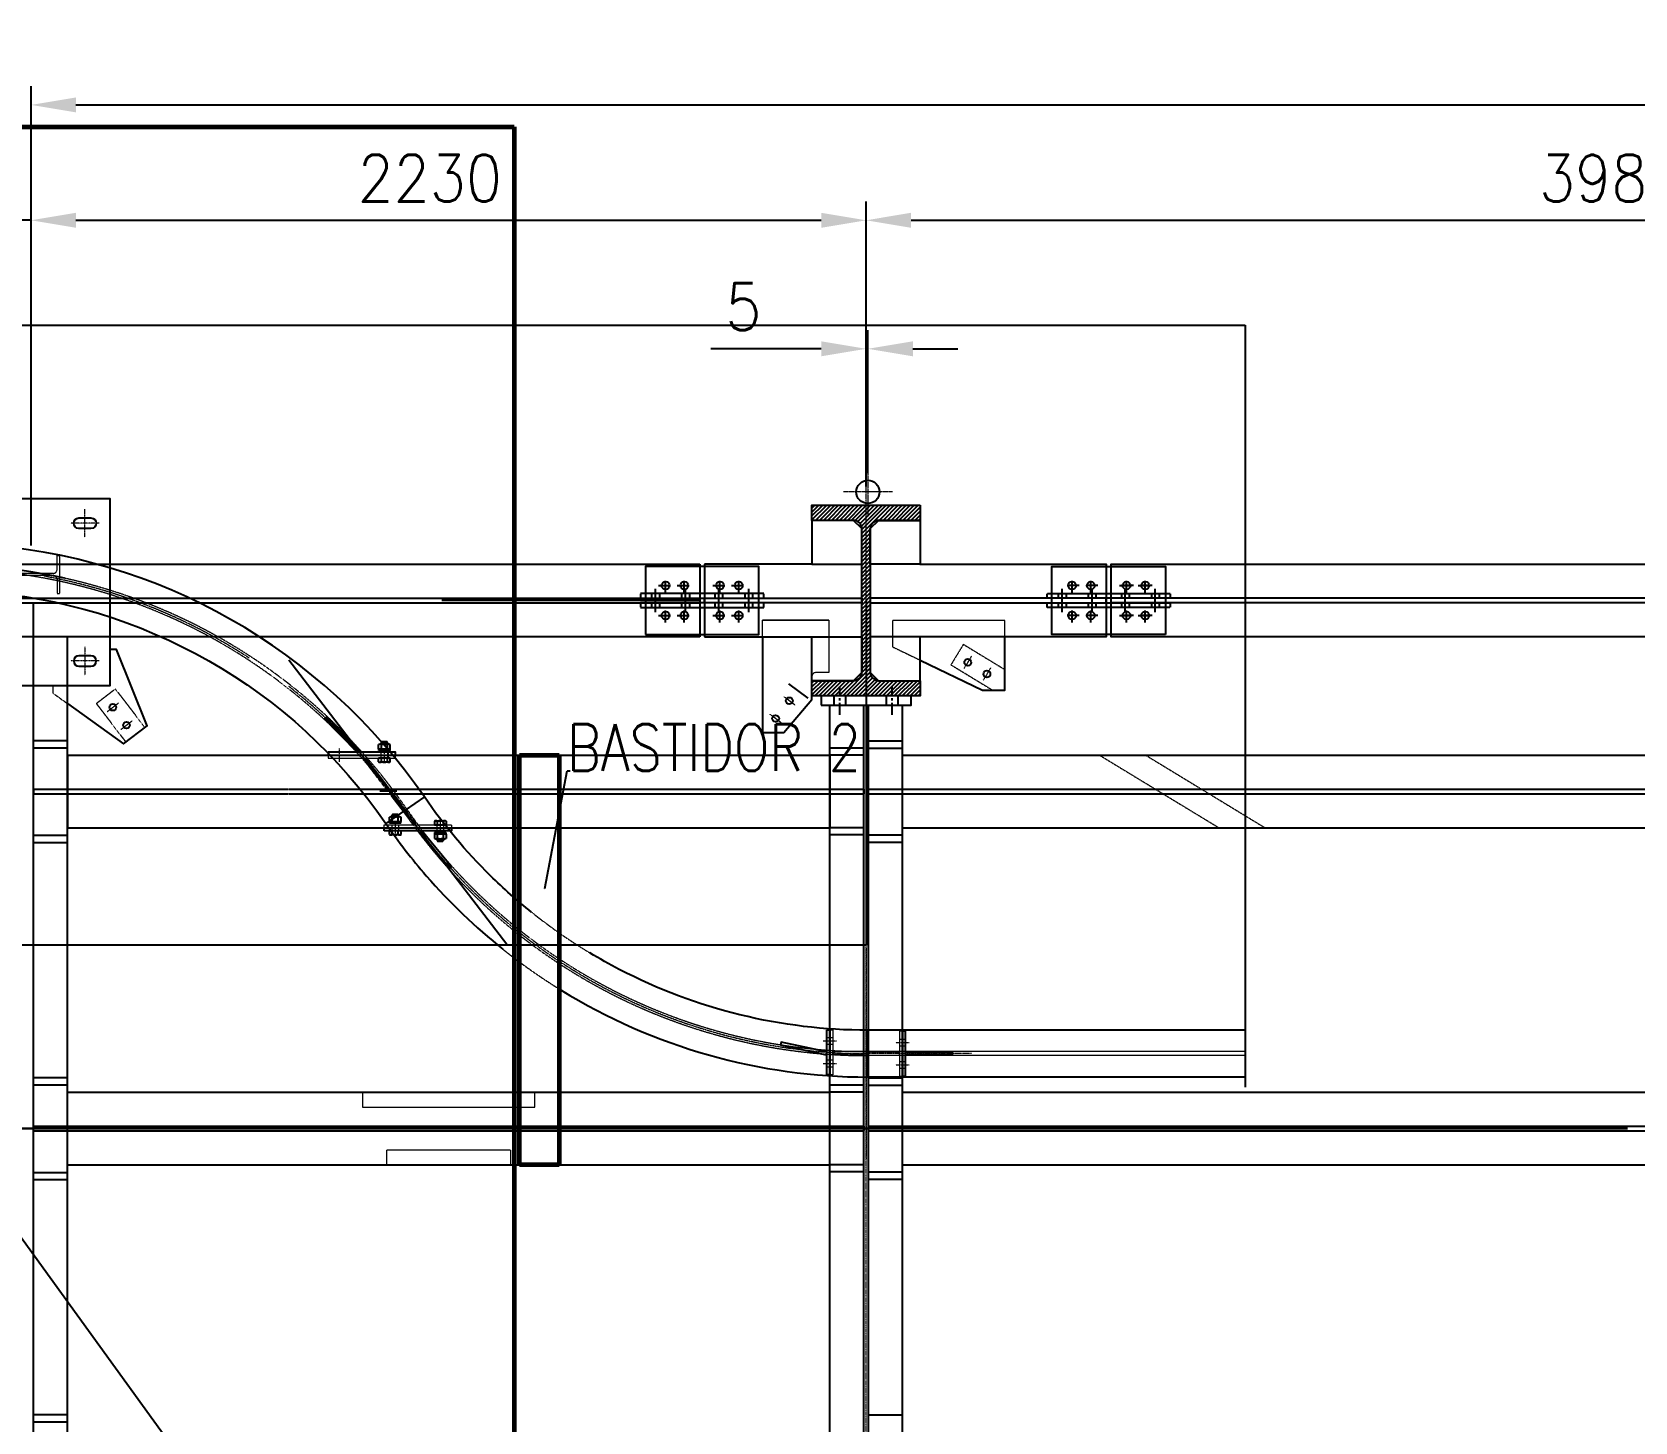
# Model space of a CAD drawing. Header units: millimetres. Extents: x 13669 to 217197, y -88248 to 24578.
# Drawn here: x 203149 to 207429, y -22445 to -18734 of the extents above; entities that cross this region are included whole.
import ezdxf
from ezdxf import colors
from ezdxf.entities.mleader import LeaderData, LeaderLine
from ezdxf.math import Vec2, Vec3

# ---------------------------------------------------------------- set-up
doc = ezdxf.new("R2010")
doc.units = ezdxf.units.MM
for name, pattern in [('CENTER', [50.8, 31.75, -6.35, 6.35, -6.35]), ('CENTER2', [1.125, 0.75, -0.125, 0.125, -0.125]), ('DASHED2', [0.375, 0.25, -0.125]), ('HIDDEN', [0.375, 0.25, -0.125])]:
    doc.linetypes.add(name, pattern=pattern)
for name, color, linetype in [('CHAPA PISO', 3, 'Continuous'), ('SDDIM', 1, 'Continuous'), ('Tx-DDIM', 1, 'Continuous'), ('Tx-EJES', 1, 'CENTER'), ('Tx-TEXT', 3, 'Continuous'), ('Tx_DDIM', 1, 'Continuous'), ('Tx_M_EQUIPOS', 4, 'Continuous'), ('Tx_M_EXISTENTES', 8, 'Continuous'), ('Tx_M_OCULTOS', 2, 'DASHED2')]:
    doc.layers.add(name, color=color, linetype=linetype)
for name, color, linetype, lineweight in [('RELEVO', 170, 'Continuous', 30), ('TITULOS', 6, 'Continuous', 60), ('Tx_EJES', 1, 'CENTER2', 5), ('Tx_M_OCULTAS FINO', 1, 'DASHED2', 5)]:
    doc.layers.add(name, color=color, linetype=linetype, lineweight=lineweight)
doc.styles.add('ESTILO 1', font='romans.shx', dxfattribs={"width": 0.8})
doc.styles.add('ROMANS', font='romans.shx', dxfattribs={"width": 0.9})
doc.styles.get("Standard").update_dxf_attribs({"font": 'arial.ttf'})
doc.dimstyles.new('ESC 1-50', dxfattribs={"dimscale": 50, "dimtxt": 2.5, "dimasz": 2.4, "dimexe": 1, "dimexo": 1, "dimgap": 1, "dimtad": 1, "dimdec": 0, "dimtxsty": 'ROMANS', "dimcen": 2.5, "dimclrd": 256, "dimclre": 256, "dimclrt": 3, "dimadec": 0, "dimazin": 2, "dimtfac": 0.5, "dimtdec": 0, "dimtmove": 0, "dimatfit": 3, "dimfxl": 1, "dimtfill": 1, "dimtfillclr": 256, "dimtolj": 2, "dimlwd": -1, "dimarcsym": 0})

# ---------------------------------------------------------------- blocks, each defined once
blk = doc.blocks.new('*D366')
at = {"layer": 'Defpoints', "color": 0, "transparency": 16777216}
for p in [(203145.9, -19236.2), (205375.9, -19236.2), (205375.9, -19997)]:
    blk.add_point(p, dxfattribs=at)
at = {"layer": 'Tx_DDIM', "lineweight": -2, "transparency": 16777216}
blk.add_line((205375.9, -19947), (205375.9, -19186.2), dxfattribs=at)
at = {"layer": 'Tx_DDIM', "transparency": 16777216}
blk.add_line((203265.9, -19236.2), (205255.9, -19236.2), dxfattribs=at)
for points in [[(203265.9, -19216.2), (203265.9, -19256.2), (203145.9, -19236.2)], [(205255.9, -19216.2), (205255.9, -19256.2), (205375.9, -19236.2)]]:
    blk.add_solid(points, dxfattribs=at)
at = {"layer": 'Tx_DDIM', "color": 3, "transparency": 16777216, "insert": (204210.9, -19123.7), "char_height": 125, "attachment_point": 5, "style": 'ROMANS', "bg_fill": 3, "box_fill_scale": 1.1, "bg_fill_color": 256, "bg_fill_true_color": 13158600, "bg_fill_transparency": 0}
blk.add_mtext('\\A2;2230', dxfattribs=at)
blk = doc.blocks.new('*D367')
at = {"layer": 'Defpoints', "color": 0, "transparency": 16777216}
for p in [(209355.9, -19236.2), (205375.9, -19997), (209355.9, -19997)]:
    blk.add_point(p, dxfattribs=at)
at = {"layer": 'Tx_DDIM', "lineweight": -2, "transparency": 16777216}
for p, q in [((205375.9, -19947), (205375.9, -19186.2)), ((209355.9, -19947), (209355.9, -19186.2))]:
    blk.add_line(p, q, dxfattribs=at)
at = {"layer": 'Tx_DDIM', "transparency": 16777216}
blk.add_line((205495.9, -19236.2), (209235.9, -19236.2), dxfattribs=at)
for points in [[(205495.9, -19216.2), (205495.9, -19256.2), (205375.9, -19236.2)], [(209235.9, -19216.2), (209235.9, -19256.2), (209355.9, -19236.2)]]:
    blk.add_solid(points, dxfattribs=at)
at = {"layer": 'Tx_DDIM', "color": 3, "transparency": 16777216, "insert": (207365.9, -19123.7), "char_height": 125, "attachment_point": 5, "style": 'ROMANS', "bg_fill": 3, "box_fill_scale": 1.1, "bg_fill_color": 256, "bg_fill_true_color": 13158600, "bg_fill_transparency": 0}
blk.add_mtext('\\A2;3980', dxfattribs=at)
blk = doc.blocks.new('*D369')
at = {"layer": 'Defpoints', "color": 0, "transparency": 16777216}
for p in [(214205.9, -18928.1), (214205.9, -19997), (203145.9, -20154.5)]:
    blk.add_point(p, dxfattribs=at)
at = {"layer": 'Tx_DDIM', "lineweight": -2, "transparency": 16777216}
for p, q in [((203145.9, -20104.5), (203145.9, -18878.1)), ((214205.9, -19947), (214205.9, -18878.1))]:
    blk.add_line(p, q, dxfattribs=at)
at = {"layer": 'Tx_DDIM', "transparency": 16777216}
blk.add_line((203265.9, -18928.1), (214085.9, -18928.1), dxfattribs=at)
for points in [[(203265.9, -18908.1), (203265.9, -18948.1), (203145.9, -18928.1)], [(214085.9, -18908.1), (214085.9, -18948.1), (214205.9, -18928.1)]]:
    blk.add_solid(points, dxfattribs=at)
at = {"layer": 'Tx_DDIM', "color": 3, "transparency": 16777216, "insert": (208675.9, -18815.6), "char_height": 125, "attachment_point": 5, "style": 'ROMANS', "bg_fill": 3, "box_fill_scale": 1.1, "bg_fill_color": 256, "bg_fill_true_color": 13158600, "bg_fill_transparency": 0}
blk.add_mtext('\\A2;11060', dxfattribs=at)
blk = doc.blocks.new('A$C245f907e')
at = {"layer": 'Tx_M_EQUIPOS'}
blk.add_lwpolyline([(-144.5, 0), (-144.5, -40.4), (-33.5, -40.4, -0.414214), (-11.3, -62.6), (-11.3, -446.4, -0.414214), (-33.5, -468.6), (-144.5, -468.6), (-144.5, -509), (144.5, -509), (144.5, -468.6), (33.5, -468.6, -0.414214), (11.3, -446.4), (11.3, -62.6, -0.414214), (33.5, -40.4), (144.5, -40.4), (144.5, 0)], format="xyb", close=True, dxfattribs=at)
blk = doc.blocks.new('BRW58V')
for p, q in [((-15.6, 10), (-15.6, 0)), ((-15.6, 0), (15.6, 0)), ((-11.7, 11), (11.7, 11)), ((-7.8, 10), (-7.8, 0)), ((7.8, 10), (7.8, 0)), ((15.6, 10), (15.6, 0)), ((-15.6, -25), (-15.6, -36)), ((-15, -20), (15, -20)), ((-15, -20), (-15, -24)), ((-15, -24), (-11.7, -24)), ((-11.7, -24), (11.7, -24)), ((-11.7, -37), (11.7, -37)), ((-7.9, -37), (-7.9, -42.5)), ((-7.9, -42.5), (7.9, -42.5)), ((-7.9, -42.5), (-6.9, -43.5)), ((-7.8, -25), (-7.8, -36)), ((6.9, -43.5), (7.9, -42.5)), ((7.8, -25), (7.8, -36)), ((7.9, -37), (7.9, -42.5)), ((11.7, -24), (15, -24)), ((15, -20), (15, -24)), ((15.6, -25), (15.6, -36)), ((-6.9, -43.5), (6.9, -43.5))]:
    blk.add_line(p, q)
at = {"linetype": 'HIDDEN'}
for p, q in [((-6.5, -37), (-6.5, -42.5)), ((6.5, -37), (6.5, -42.5))]:
    blk.add_line(p, q, dxfattribs=at)
for centre, radius, start, end in [((-11.7, 2.9), 8.09, 61.2168, 118.7832), ((0, -19.9), 30.9, 75.3778, 104.6222), ((11.7, 2.9), 8.09, 61.2168, 118.7832), ((-11.7, -32.1), 8.09, 61.2168, 118.7832), ((-11.7, -28.9), 8.09, 241.2168, 298.7832), ((0, -54.9), 30.9, 75.3778, 104.6222), ((0, -6.1), 30.9, 255.3778, 284.6222), ((11.7, -32.1), 8.09, 61.2168, 118.7832), ((11.7, -28.9), 8.09, 241.2168, 298.7832)]:
    blk.add_arc(centre, radius, start, end)
blk = doc.blocks.new('*D378')
at = {"layer": 'Defpoints', "color": 0, "transparency": 16777216}
for p in [(203145.9, -19236.2), (203145.9, -19491.3), (202908.9, -20099)]:
    blk.add_point(p, dxfattribs=at)
at = {"layer": 'SDDIM', "lineweight": -2, "transparency": 16777216}
for p, q in [((202908.9, -20049), (202908.9, -19186.2)), ((203145.9, -19441.3), (203145.9, -19186.2))]:
    blk.add_line(p, q, dxfattribs=at)
at = {"layer": 'SDDIM', "transparency": 16777216}
for p, q in [((202788.9, -19236.2), (202279.6, -19236.2)), ((203145.9, -19236.2), (202908.9, -19236.2)), ((203265.9, -19236.2), (203385.9, -19236.2))]:
    blk.add_line(p, q, dxfattribs=at)
for points in [[(202788.9, -19216.2), (202788.9, -19256.2), (202908.9, -19236.2)], [(203265.9, -19216.2), (203265.9, -19256.2), (203145.9, -19236.2)]]:
    blk.add_solid(points, dxfattribs=at)
at = {"layer": 'SDDIM', "color": 3, "transparency": 16777216, "insert": (202474.2, -19123.7), "char_height": 125, "attachment_point": 5, "style": 'ROMANS', "bg_fill": 3, "box_fill_scale": 1.1, "bg_fill_color": 256, "bg_fill_true_color": 13158600, "bg_fill_transparency": 0}
blk.add_mtext('\\A2;237', dxfattribs=at)
blk = doc.blocks.new('*D389')
at = {"layer": 'Defpoints', "color": 0, "transparency": 16777216}
for p in [(205375.9, -19579.4), (205375.9, -19670.7), (205380.7, -19961.5)]:
    blk.add_point(p, dxfattribs=at)
at = {"layer": 'SDDIM', "lineweight": -2, "transparency": 16777216}
for p, q in [((205375.9, -19620.7), (205375.9, -19529.4)), ((205380.7, -19911.5), (205380.7, -19529.4))]:
    blk.add_line(p, q, dxfattribs=at)
at = {"layer": 'SDDIM', "transparency": 16777216}
for p, q in [((205255.9, -19579.4), (204960.9, -19579.4)), ((205380.7, -19579.4), (205375.9, -19579.4)), ((205500.7, -19579.4), (205620.7, -19579.4))]:
    blk.add_line(p, q, dxfattribs=at)
for points in [[(205255.9, -19559.4), (205255.9, -19599.4), (205375.9, -19579.4)], [(205500.7, -19559.4), (205500.7, -19599.4), (205380.7, -19579.4)]]:
    blk.add_solid(points, dxfattribs=at)
at = {"layer": 'SDDIM', "color": 3, "transparency": 16777216, "insert": (205048.4, -19466.9), "char_height": 125, "attachment_point": 5, "style": 'ROMANS', "bg_fill": 3, "box_fill_scale": 1.1, "bg_fill_color": 256, "bg_fill_true_color": 13158600, "bg_fill_transparency": 0}
blk.add_mtext('\\A2;5', dxfattribs=at)
blk = doc.blocks.new('A$C30D82DAE')
at = {"layer": 'Tx_M_EQUIPOS'}
for points in [[(-104.9, 60), (-97, 60), (-97, -60), (-104.9, -60)], [(-104.9, 4), (-229.9, 4), (-229.9, -4), (-104.9, -4)]]:
    blk.add_lwpolyline(points, close=True, dxfattribs=at)
at = {"layer": 'Tx_M_OCULTAS FINO'}
blk.add_line((-89.1, -39), (-104.9, -39), dxfattribs=at)
blk = doc.blocks.new('W150x18')
for p, q in [((-51, 0), (-51, -7.1)), ((-51, 0), (51, 0)), ((51, 0), (51, -7.1)), ((-12.9, -7.1), (-51, -7.1)), ((-2.9, -135.9), (-2.9, -17.1)), ((2.9, -135.9), (2.9, -17.1)), ((12.9, -7.1), (51, -7.1)), ((-51, -145.9), (-51, -153)), ((-12.9, -145.9), (-51, -145.9)), ((-51, -153), (51, -153)), ((12.9, -145.9), (51, -145.9)), ((51, -145.9), (51, -153))]:
    blk.add_line(p, q)
for centre, start, end in [((-12.9, -17.1), 0, 90), ((12.9, -17.1), 90, 180), ((-12.9, -135.9), 270, 0), ((12.9, -135.9), 180, 270)]:
    blk.add_arc(centre, 10, start, end)

msp = doc.modelspace()

# ---------------------------------------------------------------- linework, layer by layer
for p, q in [((204931.5743774, -20251.5175153), (204242.6223095, -20251.5175154)), ((202908.8743749, -21661.5175154), (206170.1471557, -26166.1637301))]:
    msp.add_line(p, q)
at = {"layer": 'CHAPA PISO'}
for p, q in [((205375.8743746, -20251.5175154), (205375.8743746, -21171.5175154)), ((205375.8743746, -21171.5175154), (198242.4284753, -21171.5175154)), ((205375.8743746, -21171.5175154), (201628.8743746, -21171.5175154))]:
    msp.add_line(p, q, dxfattribs=at)
at = {"layer": 'RELEVO'}
msp.add_line((202908.8743749, -21661.5175154), (207408.8743749, -21661.5175154), dxfattribs=at)
at = {"layer": 'TITULOS'}
for p, q in [((204450.6384138, -21758.5175154), (204450.6384137, -20664.5175154)), ((204450.6384137, -20664.5175154), (204556.6384138, -20664.5175154)), ((204556.6384138, -20664.5175154), (204556.6384138, -21758.5175154)), ((204556.6384138, -21758.5175154), (204450.6384138, -21758.5175154))]:
    msp.add_line(p, q, dxfattribs=at)
at = {"layer": 'Tx-DDIM', "color": 2}
msp.add_line((203834.4024528, -20410.1954853), (204416.8168815, -21169.0812765), dxfattribs=at)
at = {"layer": 'Tx-DDIM'}
for p, q in [((204019.7913309, -20653.8277797), (203932.6120926, -20564.2466411)), ((204122.4846376, -20760.9005383), (204077.5400075, -20760.9005383))]:
    msp.add_line(p, q, dxfattribs=at)
at = {"layer": 'Tx-EJES'}
for p, q in [((204840.4493774, -20230.3675153), (204840.4493774, -20192.6675153)), ((204840.4493774, -20230.3675153), (204840.4493774, -20192.6675153)), ((204890.4493774, -20230.3675153), (204890.4493774, -20192.6675153)), ((204890.4493774, -20230.3675153), (204890.4493774, -20192.6675153)), ((204985.6993774, -20230.3675153), (204985.6993774, -20192.6675153)), ((204985.6993774, -20230.3675153), (204985.6993774, -20192.6675153)), ((205035.6993774, -20230.3675153), (205035.6993774, -20192.6675153)), ((205035.6993774, -20230.3675153), (205035.6993774, -20192.6675153)), ((205926.0493746, -20230.3675154), (205926.0493746, -20192.6675154)), ((205926.0493746, -20230.3675154), (205926.0493746, -20192.6675154)), ((205976.0493746, -20230.3675154), (205976.0493746, -20192.6675154)), ((205976.0493746, -20230.3675154), (205976.0493746, -20192.6675154)), ((206071.2993746, -20230.3675153), (206071.2993746, -20192.6675153)), ((206071.2993746, -20230.3675154), (206071.2993746, -20192.6675154)), ((206121.2993746, -20230.3675153), (206121.2993746, -20192.6675153)), ((206121.2993746, -20230.3675154), (206121.2993746, -20192.6675154)), ((204821.5993774, -20211.5175153), (204859.2993774, -20211.5175153)), ((204821.5993774, -20211.5175153), (204859.2993774, -20211.5175153)), ((204871.5993774, -20211.5175153), (204909.2993774, -20211.5175153)), ((204871.5993774, -20211.5175153), (204909.2993774, -20211.5175153)), ((204966.8493774, -20211.5175153), (205004.5493774, -20211.5175153)), ((204966.8493774, -20211.5175153), (205004.5493774, -20211.5175153)), ((205016.8493774, -20211.5175153), (205054.5493774, -20211.5175153)), ((205016.8493774, -20211.5175153), (205054.5493774, -20211.5175153)), ((205944.8993746, -20211.5175154), (205907.1993746, -20211.5175154)), ((205944.8993746, -20211.5175154), (205907.1993746, -20211.5175154)), ((205994.8993746, -20211.5175154), (205957.1993746, -20211.5175154)), ((205994.8993746, -20211.5175154), (205957.1993746, -20211.5175154)), ((206052.4493746, -20211.5175153), (206090.1493746, -20211.5175153)), ((206090.1493746, -20211.5175154), (206052.4493746, -20211.5175154)), ((206102.4493746, -20211.5175153), (206140.1493746, -20211.5175153)), ((206140.1493746, -20211.5175154), (206102.4493746, -20211.5175154)), ((204840.4493774, -20310.3675153), (204840.4493774, -20272.6675153)), ((204840.4493774, -20310.3675153), (204840.4493774, -20272.6675153)), ((204890.4493774, -20310.3675153), (204890.4493774, -20272.6675153)), ((204890.4493774, -20310.3675153), (204890.4493774, -20272.6675153)), ((204985.6993774, -20310.3675153), (204985.6993774, -20272.6675153)), ((204985.6993774, -20310.3675153), (204985.6993774, -20272.6675153)), ((205035.6993774, -20310.3675153), (205035.6993774, -20272.6675153)), ((205035.6993774, -20310.3675153), (205035.6993774, -20272.6675153)), ((205926.0493746, -20310.3675154), (205926.0493746, -20272.6675154)), ((205926.0493746, -20310.3675154), (205926.0493746, -20272.6675154)), ((205976.0493746, -20310.3675154), (205976.0493746, -20272.6675154)), ((205976.0493746, -20310.3675154), (205976.0493746, -20272.6675154)), ((206071.2993746, -20310.3675153), (206071.2993746, -20272.6675153)), ((206071.2993746, -20310.3675154), (206071.2993746, -20272.6675154)), ((206121.2993746, -20310.3675153), (206121.2993746, -20272.6675153)), ((206121.2993746, -20310.3675154), (206121.2993746, -20272.6675154)), ((204821.5993774, -20291.5175153), (204859.2993774, -20291.5175153)), ((204821.5993774, -20291.5175153), (204859.2993774, -20291.5175153)), ((204871.5993774, -20291.5175153), (204909.2993774, -20291.5175153)), ((204871.5993774, -20291.5175153), (204909.2993774, -20291.5175153)), ((204966.8493774, -20291.5175153), (205004.5493774, -20291.5175153)), ((204966.8493774, -20291.5175153), (205004.5493774, -20291.5175153)), ((205016.8493774, -20291.5175153), (205054.5493774, -20291.5175153)), ((205016.8493774, -20291.5175153), (205054.5493774, -20291.5175153)), ((205944.8993746, -20291.5175154), (205907.1993746, -20291.5175154)), ((205944.8993746, -20291.5175154), (205907.1993746, -20291.5175154)), ((205994.8993746, -20291.5175154), (205957.1993746, -20291.5175154)), ((205994.8993746, -20291.5175154), (205957.1993746, -20291.5175154)), ((206052.4493746, -20291.5175153), (206090.1493746, -20291.5175153)), ((206090.1493746, -20291.5175154), (206052.4493746, -20291.5175154)), ((206102.4493746, -20291.5175153), (206140.1493746, -20291.5175153)), ((206140.1493746, -20291.5175154), (206102.4493746, -20291.5175154)), ((205305.8743747, -20556.4175154), (205305.8743747, -20481.0175154)), ((205445.8743747, -20556.4175154), (205445.8743747, -20481.0175154))]:
    msp.add_line(p, q, dxfattribs=at)
at = {"layer": 'Tx_EJES'}
for p, q in [((203327.5743748, -20413.0085923), (203252.1743748, -20413.0085923)), ((203289.8743748, -20375.3085923), (203289.8743748, -20450.7085923)), ((205657.2564164, -20400.3725091), (205637.513963, -20432.8415026)), ((205708.5232482, -20431.5448038), (205688.7807948, -20464.0137973)), ((203349.2993625, -20548.2100966), (203379.4614083, -20525.0962264)), ((205185.9011112, -20530.6565015), (205155.7390654, -20507.5426314)), ((203385.7949469, -20595.8343794), (203415.9569927, -20572.7205092)), ((205149.4055268, -20578.2807844), (205119.243481, -20555.1669142)), ((203969.5844177, -20682.4175154), (203969.5844177, -20646.6175154)), ((204089.5844177, -20682.4175154), (204089.5844177, -20646.6175154)), ((204118.4716422, -20840.6175154), (204118.4716422, -20876.4175154)), ((204238.4716422, -20840.6175154), (204238.4716422, -20876.4175154)), ((205375.8743749, -21180.2675154), (205375.8743749, -21742.7675154)), ((205296.7743749, -21428.3484731), (205260.9743749, -21428.3484731)), ((205454.9743743, -21431.5175158), (205490.7743743, -21431.5175158)), ((205657.1243749, -21461.5175154), (205375.8743749, -21461.5175154)), ((205296.7743749, -21488.3484731), (205260.9743749, -21488.3484731)), ((205454.9743743, -21491.5175158), (205490.7743743, -21491.5175158))]:
    msp.add_line(p, q, dxfattribs=at)
for points in [[(203728.4024528, -20405.1840686, 0.0994580369), (203179.5943748, -20186.1495336)], [(205380.7162447, -21461.5175154, -0.1206005038), (204687.9363995, -21291.952298, -0.0743574913), (204329.036068, -21031.0827328, -0.0478802715), (204144.7950844, -20811.5175154, 0.0759940486), (203834.4024528, -20481.0948042, 0.0759940486)]]:
    msp.add_lwpolyline(points, format="xyb", dxfattribs=at)
at = {"layer": 'Tx_M_EQUIPOS'}
for p, q in [((203242.8743746, -20348.5175154), (203048.8743746, -20348.5175154)), ((203834.4024528, -20348.5175153), (203048.8743748, -20348.5175154)), ((203242.8743746, -24009.6175153), (203242.8743746, -20348.5175154)), ((204931.5743774, -20348.5175153), (203834.4024528, -20348.5175153)), ((204931.5743774, -20342.3175153), (204931.5743774, -20348.5175153)), ((204944.5743774, -20342.3175153), (204944.5743774, -20348.5175153)), ((204944.5743774, -20348.5175153), (205232.3743746, -20348.5175154)), ((205169.0907759, -20473.6792023), (205219.8900109, -20512.6078257)), ((205278.8743747, -20531.4175154), (205472.8743747, -20531.4175154)), ((205278.8743747, -23108.5175154), (205278.8743747, -20531.4175154)), ((205472.8743747, -24356.0175153), (205472.8743747, -20531.4175154)), ((203242.8743746, -20664.5175154), (203834.4024528, -20664.5175154)), ((203242.8743746, -20664.5175154), (203242.8743746, -20858.5175154)), ((203834.4024528, -20664.5175154), (205278.8743747, -20664.5175154)), ((205278.8743747, -20664.5175154), (205278.8743747, -20858.5175154)), ((205278.8743747, -20664.5175154), (205278.8743747, -20858.5175154)), ((205472.8743746, -20664.5175154), (209258.8743747, -20664.5175154)), ((203242.8743746, -20858.5175154), (205278.8743747, -20858.5175154)), ((205472.8743746, -20858.5175154), (209258.8743747, -20858.5175154)), ((205380.7157938, -21524.0175154), (205380.7157938, -21399.0175154)), ((206388.3743746, -21399.0175154), (205380.7157938, -21399.0175154)), ((206388.3743746, -21524.0175154), (205380.7157938, -21524.0175154)), ((203242.8743746, -21564.5175154), (205278.8743747, -21564.5175154)), ((203242.8743746, -21758.5175154), (203242.8743746, -21564.5175154)), ((205278.8743747, -21758.5175154), (205278.8743747, -21564.5175154)), ((205278.8743747, -21758.5175154), (205278.8743747, -21564.5175154)), ((205472.8743746, -21564.5175154), (209258.8743747, -21564.5175154)), ((203242.8743746, -21758.5175154), (205278.8743747, -21758.5175154)), ((205472.8743746, -21758.5175154), (209258.8743747, -21758.5175154))]:
    msp.add_line(p, q, dxfattribs=at)
for points in [[(203355.8743747, -20257.1823523), (203355.8743747, -20479.0085925), (202935.8743747, -20479.0085925), (202935.8743747, -20228.4657892)], [(205099.3245039, -20348.5175153), (205099.3245039, -20604.0502841), (205156.3743745, -20604.0502841), (205231.3743745, -20516.0175154), (205231.3743745, -20454.0502841)], [(205342.3743746, -20465.6175154), (205231.3743745, -20465.6175154), (205231.3743745, -20348.5175154), (205364.5743744, -20348.5175154), (205364.5743746, -20443.4175154), (205342.3743746, -20465.6175154)], [(205409.3743746, -20465.6175154), (205520.3743746, -20465.6175154), (205520.3743746, -20348.5175154), (205387.1743747, -20348.5175154), (205387.1743746, -20443.4175154), (205409.3743746, -20465.6175154)], [(205520.3743749, -20410.7238816), (205686.741512, -20490.7421078), (205746.741512, -20490.7421078), (205746.741512, -20348.5175154)], [(203242.8743746, -20526.6510087), (203392.796753, -20634.5638864), (203456.2957968, -20585.9031071), (203374.2781898, -20382.1826722), (203355.8743747, -20382.1826722), (203355.8743747, -20479.0085925), (203256.2781897, -20479.0085925)]]:
    msp.add_lwpolyline(points, dxfattribs=at)
for points in [[(203005.8743747, -20227.2939449, -0.2290890454), (204093.2983881, -20846.934182, 0.028270565), (204201.4019043, -20986.5175154, 0.0454955289), (204406.2266517, -21182.9008139, 0.0454955289)], [(205380.7157938, -21399.0175154, -0.1206004276), (204716.8022076, -21236.5175154, -0.0156630846), (204638.281641, -21192.4512174, -0.0156630846)], [(204561.8152723, -21292.2346851, 0.1387945053), (205380.7157938, -21524.0175154)]]:
    msp.add_lwpolyline(points, format="xyb", dxfattribs=at)
msp.add_lwpolyline([(203289.8743746, -20427.0085926), (203305.8743746, -20427.0085926, 1), (203305.8743746, -20399.0085926), (203289.8743746, -20399.0085926), (203273.8743746, -20399.0085926, 1), (203273.8743746, -20427.0085926)], format="xyb", close=True, dxfattribs=at)
for points in [[(205255.8743747, -20531.4175154), (205495.8743747, -20531.4175154), (205495.8743747, -20506.0175154), (205255.8743747, -20506.0175154)], [(204016.9247345, -20656.6175154), (203929.7454961, -20567.0363767), (203935.478689, -20561.4569054), (204022.6579273, -20651.0380441)], [(203939.5844177, -20656.6175154), (203939.5844177, -20664.5175154), (204119.5844177, -20664.5175154), (204119.5844177, -20656.6175154)], [(204088.4716422, -20866.4175154), (204088.4716422, -20858.5175154), (204268.4716422, -20858.5175154), (204268.4716422, -20866.4175154)], [(204183.4165193, -20871.5055968), (204262.9177914, -20967.9656804), (204269.0912368, -20962.877599), (204189.5899647, -20866.4175154)], [(205270.9743749, -21456.4922069), (205148.6932695, -21430.5628558), (205147.033791, -21438.3888466), (205269.3148965, -21464.3181977)]]:
    msp.add_lwpolyline(points, close=True, dxfattribs=at)
at = {"layer": 'Tx_M_EQUIPOS', "elevation": 0}
msp.add_lwpolyline([(205270.9743749, -21398.3484731), (205278.8743749, -21398.3484731), (205278.8743749, -21518.3484731), (205270.9743749, -21518.3484731)], close=True, dxfattribs=at)
at = {"layer": 'Tx_M_EQUIPOS'}
for centre, radius in [((204840.4493774, -20211.5175153), 10.5), ((204840.4493774, -20211.5175153), 10.5), ((204890.4493774, -20211.5175153), 10.5), ((204890.4493774, -20211.5175153), 10.5), ((204985.6993774, -20211.5175153), 10.5), ((204985.6993774, -20211.5175153), 10.5), ((205035.6993774, -20211.5175153), 10.5), ((205035.6993774, -20211.5175153), 10.5), ((205926.0493746, -20211.5175154), 10.5), ((205926.0493746, -20211.5175154), 10.5), ((205976.0493746, -20211.5175154), 10.5), ((205976.0493746, -20211.5175154), 10.5), ((206071.2993746, -20211.5175153), 10.5), ((206071.2993746, -20211.5175154), 10.5), ((206121.2993746, -20211.5175153), 10.5), ((206121.2993746, -20211.5175154), 10.5), ((204840.4493774, -20291.5175153), 10.5), ((204840.4493774, -20291.5175153), 10.5), ((204890.4493774, -20291.5175153), 10.5), ((204890.4493774, -20291.5175153), 10.5), ((204985.6993774, -20291.5175153), 10.5), ((204985.6993774, -20291.5175153), 10.5), ((205035.6993774, -20291.5175153), 10.5), ((205035.6993774, -20291.5175153), 10.5), ((205926.0493746, -20291.5175154), 10.5), ((205926.0493746, -20291.5175154), 10.5), ((205976.0493746, -20291.5175154), 10.5), ((205976.0493746, -20291.5175154), 10.5), ((206071.2993746, -20291.5175153), 10.5), ((206071.2993746, -20291.5175154), 10.5), ((206121.2993746, -20291.5175153), 10.5), ((206121.2993746, -20291.5175154), 10.5), ((205647.3851897, -20416.6070058), 9), ((205698.6520215, -20447.7793005), 9), ((203364.3803854, -20536.6531615), 9), ((205170.8200883, -20519.0995665), 9), ((203400.8759698, -20584.2774443), 9), ((205134.3245039, -20566.7238493), 9)]:
    msp.add_circle(centre, radius, dxfattribs=at)
at = {"layer": 'Tx_M_EXISTENTES'}
msp.add_line((204196.2917806, -20776.1008487), (204093.2983881, -20846.934182), dxfattribs=at)
at = {"layer": 'Tx_M_OCULTAS FINO'}
for p, q in [((205276.1306852, -20304.0502841), (205099.3245039, -20304.0502841)), ((205635.6633764, -20368.5175154), (205602.4129287, -20423.202136)), ((205635.6633764, -20368.5175154), (205746.741512, -20436.0574872)), ((205602.4129287, -20423.202136), (205713.4910643, -20490.7421078)), ((203320.0728911, -20526.5118623), (203370.8721261, -20487.5832389)), ((203370.8721261, -20487.5832389), (203449.9458924, -20590.769185)), ((205231.3743746, -20465.6175154), (205276.1306852, -20465.6175154)), ((203320.0728911, -20526.5118623), (203399.1466574, -20629.6978085)), ((204080.5844177, -20672.4175154), (204080.5844177, -20656.6175154)), ((204098.5844177, -20672.4175154), (204098.5844177, -20656.6175154)), ((204100.5844177, -20672.4175154), (204100.5844177, -20656.6175154)), ((204118.5844177, -20672.4175154), (204118.5844177, -20656.6175154)), ((205999.2869825, -20664.5175154), (206318.3448337, -20858.5175154)), ((206122.4732938, -20664.5175154), (206441.531145, -20858.5175154)), ((204109.4716422, -20850.6175154), (204109.4716422, -20866.4175154)), ((204127.4716422, -20850.6175154), (204127.4716422, -20866.4175154)), ((204229.4716422, -20850.6175154), (204229.4716422, -20866.4175154)), ((204247.4716422, -20850.6175154), (204247.4716422, -20866.4175154)), ((205286.7743749, -21419.3484731), (205270.9743749, -21419.3484731)), ((205286.7743749, -21437.3484731), (205270.9743749, -21437.3484731)), ((205464.9743743, -21422.5175158), (205480.7743743, -21422.5175158)), ((205464.9743743, -21440.5175158), (205480.7743743, -21440.5175158)), ((205286.7743749, -21479.3484731), (205270.9743749, -21479.3484731)), ((205464.9743743, -21482.5175158), (205480.7743743, -21482.5175158)), ((205286.7743749, -21497.3484731), (205270.9743749, -21497.3484731))]:
    msp.add_line(p, q, dxfattribs=at)
for points in [[(205099.3245039, -20348.5175153), (205099.3245039, -20304.0502841), (205276.1306852, -20304.0502841), (205276.1306852, -20444.0502841), (205241.3743745, -20444.0502841, 0.4142135624), (205231.3743745, -20454.0502841)], [(204638.281641, -21192.4512174, -0.0331131326), (204482.2749424, -21083.66291, -0.0290536788)], [(204406.2266517, -21182.9008139, -70.0557049793), (204406.2266517, -21182.9008139, 0.0304541927), (204561.8152723, -21292.2346851, 0.0142133597)]]:
    msp.add_lwpolyline(points, format="xyb", dxfattribs=at)
for points in [[(205746.741512, -20348.5175154), (205746.741512, -20305.3084072), (205446.741512, -20305.3084072), (205446.741512, -20375.3084072), (205520.3743749, -20410.7238816)], [(203242.8743746, -20479.0085925), (203204.4710176, -20479.0085925), (203204.4710176, -20499.0085925), (203242.8743746, -20526.6510087)], [(206388.3743746, -21456.1175154), (205332.8743747, -21456.1175154)], [(206388.3743746, -21466.9175154), (205332.8743747, -21466.9175154)], [(204030.8743748, -21564.5175154), (204030.8743748, -21604.5175154), (204490.8743748, -21604.5175154), (204490.8743748, -21564.5175154)], [(204095.8743748, -21758.5175154), (204095.8743748, -21718.5175154), (204425.8743748, -21718.5175154), (204425.8743748, -21758.5175154)]]:
    msp.add_lwpolyline(points, dxfattribs=at)
for points in [[(203939.5844177, -20664.5175154), (203939.5844177, -20672.4175154), (204119.5844177, -20672.4175154), (204119.5844177, -20664.5175154)], [(204034.3431452, -20677.2881378), (204094.1508191, -20755.2175154), (204100.4972384, -20750.346893), (204040.6895645, -20672.4175154)], [(204167.3664955, -20850.6175154), (204107.5588216, -20772.6881378), (204113.9052408, -20767.8175154), (204173.7129147, -20845.746893)], [(204088.4716422, -20858.5175154), (204088.4716422, -20850.6175154), (204268.4716422, -20850.6175154), (204268.4716422, -20858.5175154)], [(205464.9743746, -21457.5175158), (205382.1743746, -21457.5175158), (205382.1743746, -21465.5175158), (205464.9743746, -21465.5175158)]]:
    msp.add_lwpolyline(points, close=True, dxfattribs=at)
at = {"layer": 'Tx_M_OCULTAS FINO', "elevation": 0}
for points in [[(205278.8743749, -21398.3484731), (205286.7743749, -21398.3484731), (205286.7743749, -21518.3484731), (205278.8743749, -21518.3484731)], [(205472.8743743, -21401.5175158), (205464.9743743, -21401.5175158), (205464.9743743, -21521.5175158), (205472.8743743, -21521.5175158)], [(205286.7743749, -21454.5729619), (205369.5743749, -21454.5729619), (205369.5743749, -21462.5729619), (205286.7743749, -21462.5729619)]]:
    msp.add_lwpolyline(points, close=True, dxfattribs=at)
at = {"layer": 'Tx_M_OCULTOS'}
for p, q in [((203048.8743747, -20245.2175154), (203834.4024528, -20245.2175153)), ((203834.4024528, -20245.2175153), (204931.5743774, -20245.2175153)), ((204803.0993774, -20232.5175153), (204803.0993774, -20245.2175153)), ((204813.6243774, -20257.7175153), (204813.6243774, -20220.0175153)), ((204813.6243774, -20283.0175153), (204813.6243774, -20245.3175153)), ((204823.869795, -20232.5175153), (204823.869795, -20245.2175153)), ((204883.0993774, -20232.5175153), (204883.0993774, -20245.2175153)), ((204893.6243774, -20257.7175153), (204893.6243774, -20220.0175153)), ((204893.6243774, -20283.0175153), (204893.6243774, -20245.3175153)), ((204903.869795, -20232.5175153), (204903.869795, -20245.2175153)), ((204944.5743774, -20257.8175153), (204944.5743774, -20245.2175153)), ((204944.5743774, -20245.2175153), (205364.5743746, -20245.2175154)), ((204971.9993774, -20232.5175153), (204971.9993774, -20245.2175153)), ((204982.5243774, -20257.7175153), (204982.5243774, -20220.0175153)), ((204982.5243774, -20283.0175153), (204982.5243774, -20245.3175153)), ((204992.769795, -20232.5175153), (204992.769795, -20245.2175153)), ((205051.9993774, -20232.5175153), (205051.9993774, -20245.2175153)), ((205062.5243774, -20257.7175153), (205062.5243774, -20220.0175153)), ((205062.5243774, -20283.0175153), (205062.5243774, -20245.3175153)), ((205072.769795, -20232.5175153), (205072.769795, -20245.2175153)), ((205364.5743746, -20245.2175154), (205364.5743746, -20257.8175154)), ((206017.1743746, -20245.2175154), (205387.1743746, -20245.2175154)), ((205387.1743746, -20245.2175154), (205387.1743746, -20257.8175154)), ((205888.978957, -20232.5175154), (205888.978957, -20245.2175154)), ((205899.2243746, -20257.7175154), (205899.2243746, -20220.0175154)), ((205899.2243746, -20283.0175154), (205899.2243746, -20245.3175154)), ((205909.7493746, -20232.5175154), (205909.7493746, -20245.2175154)), ((205968.978957, -20232.5175154), (205968.978957, -20245.2175154)), ((205979.2243746, -20257.7175154), (205979.2243746, -20220.0175154)), ((205979.2243746, -20283.0175154), (205979.2243746, -20245.3175154)), ((205989.7493746, -20232.5175154), (205989.7493746, -20245.2175154)), ((206017.1743746, -20257.8175154), (206017.1743746, -20245.2175154)), ((208701.9098177, -20245.2175155), (206030.1743746, -20245.2175155)), ((206057.878957, -20232.5175154), (206057.878957, -20245.2175154)), ((206068.1243746, -20257.7175154), (206068.1243746, -20220.0175154)), ((206068.1243746, -20283.0175154), (206068.1243746, -20245.3175154)), ((206078.6493746, -20232.5175154), (206078.6493746, -20245.2175154)), ((206137.878957, -20232.5175154), (206137.878957, -20245.2175154)), ((206148.1243746, -20257.7175154), (206148.1243746, -20220.0175154)), ((206148.1243746, -20283.0175154), (206148.1243746, -20245.3175154)), ((206158.6493746, -20232.5175154), (206158.6493746, -20245.2175154)), ((203048.8743747, -20257.8175154), (203834.4024528, -20257.8175153)), ((203139.5743747, -20257.8175154), (203152.1743747, -20257.8175154)), ((203152.1743747, -20348.5175154), (203152.1743747, -20257.8175154)), ((203834.4024528, -20257.8175153), (204931.5743774, -20257.8175153)), ((204803.0993774, -20257.8175153), (204803.0993774, -20270.5175153)), ((204823.869795, -20257.8175153), (204823.869795, -20270.5175153)), ((204883.0993774, -20257.8175153), (204883.0993774, -20270.5175153)), ((204903.869795, -20257.8175153), (204903.869795, -20270.5175153)), ((205364.5743746, -20257.8175154), (204944.5743774, -20257.8175153)), ((204971.9993774, -20257.8175153), (204971.9993774, -20270.5175153)), ((204992.769795, -20257.8175153), (204992.769795, -20270.5175153)), ((205051.9993774, -20257.8175153), (205051.9993774, -20270.5175153)), ((205072.769795, -20257.8175153), (205072.769795, -20270.5175153)), ((205387.1743746, -20257.8175154), (206017.1743746, -20257.8175154)), ((205888.978957, -20257.8175154), (205888.978957, -20270.5175154)), ((205909.7493746, -20257.8175154), (205909.7493746, -20270.5175154)), ((205968.978957, -20257.8175154), (205968.978957, -20270.5175154)), ((205989.7493746, -20257.8175154), (205989.7493746, -20270.5175154)), ((208701.9098177, -20257.8175155), (206030.1743746, -20257.8175155)), ((206057.878957, -20257.8175154), (206057.878957, -20270.5175154)), ((206078.6493746, -20257.8175154), (206078.6493746, -20270.5175154)), ((206137.878957, -20257.8175154), (206137.878957, -20270.5175154)), ((206158.6493746, -20257.8175154), (206158.6493746, -20270.5175154)), ((203152.1743746, -24009.6175153), (203152.1743746, -20348.5175154)), ((205290.3743747, -20531.4175154), (205290.3743747, -20506.0175154)), ((205321.3743747, -20531.4175154), (205321.3743747, -20506.0175154)), ((205369.5743747, -23108.5175154), (205369.5743747, -20531.4175154)), ((205382.1743747, -23108.5175154), (205382.1743747, -20531.4175154)), ((205430.3743747, -20531.4175154), (205430.3743747, -20506.0175154)), ((205461.3743747, -20531.4175154), (205461.3743747, -20506.0175154)), ((203152.1743745, -20625.4675153), (203242.8743745, -20625.4675153)), ((205382.1743747, -20626.4175154), (205472.8743747, -20626.4175154)), ((203152.1743745, -20644.5175153), (203242.8743745, -20644.5175153)), ((205369.5743746, -20664.5175154), (205278.8743746, -20664.5175154)), ((205369.5743747, -20645.4675154), (205278.8743747, -20645.4675154)), ((205382.1743747, -20645.4675154), (205472.8743747, -20645.4675154)), ((203152.1743746, -20755.2175154), (203242.8743746, -20755.2175154)), ((203152.1743746, -20755.2175154), (203152.1743746, -20767.8175154)), ((203242.8743746, -20755.2175154), (203834.4024528, -20755.2175154)), ((203834.4024528, -20755.2175154), (205278.8743747, -20755.2175154)), ((205278.8743747, -20755.2175154), (205369.5743747, -20755.2175154)), ((205369.5743747, -20767.8175154), (205369.5743747, -20755.2175154)), ((205369.5743747, -20755.2175154), (205369.5743747, -20767.8175154)), ((205382.1743746, -20755.2175154), (205472.8743746, -20755.2175154)), ((205472.8743746, -20755.2175154), (209258.8743747, -20755.2175154)), ((203152.1743746, -20767.8175154), (203242.8743746, -20767.8175154)), ((203242.8743746, -20767.8175154), (203834.4024528, -20767.8175154)), ((203834.4024528, -20767.8175154), (205278.8743747, -20767.8175154)), ((205278.8743747, -20767.8175154), (205369.5743747, -20767.8175154)), ((205382.1743746, -20767.8175154), (205472.8743746, -20767.8175154)), ((205472.8743746, -20767.8175154), (209258.8743747, -20767.8175154)), ((203152.1743745, -20878.5175153), (203242.8743745, -20878.5175153)), ((205369.5743747, -20858.5175154), (205278.8743747, -20858.5175154)), ((205369.5743747, -20877.5675154), (205278.8743747, -20877.5675154)), ((205382.1743748, -20877.5675154), (205472.8743748, -20877.5675154)), ((203152.1743745, -20897.5675153), (203242.8743745, -20897.5675153)), ((205382.1743748, -20896.6175154), (205472.8743748, -20896.6175154)), ((203152.1743745, -21525.4675155), (203242.8743745, -21525.4675155)), ((205382.1743747, -21526.4175154), (205472.8743747, -21526.4175154)), ((203152.1743745, -21544.5175155), (203242.8743745, -21544.5175155)), ((205369.5743747, -21545.4675154), (205278.8743747, -21545.4675154)), ((205369.5743747, -21564.5175154), (205278.8743747, -21564.5175154)), ((205382.1743747, -21545.4675154), (205472.8743747, -21545.4675154)), ((203152.1743746, -21655.2175154), (203242.8743746, -21655.2175154)), ((203152.1743746, -21667.8175154), (203152.1743746, -21655.2175154)), ((203242.8743746, -21655.2175154), (205278.8743747, -21655.2175154)), ((205278.8743747, -21655.2175154), (205369.5743747, -21655.2175154)), ((205369.5743747, -21655.2175154), (205369.5743747, -21667.8175154)), ((205369.5743747, -21667.8175154), (205369.5743747, -21655.2175154)), ((205382.1743746, -21655.2175154), (205472.8743746, -21655.2175154)), ((205472.8743746, -21655.2175154), (209258.8743747, -21655.2175154)), ((203152.1743746, -21667.8175154), (203242.8743746, -21667.8175154)), ((203242.8743746, -21667.8175154), (205278.8743747, -21667.8175154)), ((205278.8743747, -21667.8175154), (205369.5743747, -21667.8175154)), ((205382.1743746, -21667.8175154), (205472.8743746, -21667.8175154)), ((205472.8743746, -21667.8175154), (209258.8743747, -21667.8175154)), ((203152.1743745, -21778.5175155), (203242.8743745, -21778.5175155)), ((205369.5743746, -21758.5175154), (205278.8743746, -21758.5175154)), ((205369.5743747, -21777.5675154), (205278.8743747, -21777.5675154)), ((205382.1743748, -21777.5675154), (205472.8743748, -21777.5675154)), ((203152.1743745, -21797.5675155), (203242.8743745, -21797.5675155)), ((205382.1743748, -21796.6175154), (205472.8743748, -21796.6175154)), ((203152.1743745, -22425.4675155), (203242.8743745, -22425.4675155)), ((205382.1743747, -22426.4175154), (205472.8743747, -22426.4175154)), ((203152.1743745, -22444.5175155), (203242.8743745, -22444.5175155))]:
    msp.add_line(p, q, dxfattribs=at)
for points in [[(205102.5243774, -20232.5175153), (204773.6243774, -20232.5175153), (204773.6243774, -20245.2175153), (205102.5243774, -20245.2175153)], [(205859.2243746, -20232.5175154), (206188.1243746, -20232.5175154), (206188.1243746, -20245.2175154), (205859.2243746, -20245.2175154)], [(205102.5243774, -20257.8175153), (204773.6243774, -20257.8175153), (204773.6243774, -20270.5175153), (205102.5243774, -20270.5175153)], [(205859.2243746, -20257.8175154), (206188.1243746, -20257.8175154), (206188.1243746, -20270.5175154), (205859.2243746, -20270.5175154)]]:
    msp.add_lwpolyline(points, close=True, dxfattribs=at)

# ---------------------------------------------------------------- block references
at = {"xscale": -1}
msp.add_blockref('A$C30D82DAE', (205375.8743743, -21461.5175158), dxfattribs=at)
at = {"layer": 'Tx-DDIM', "rotation": 180}
for p in [(204089.5844177, -20672.4175154), (204118.4716422, -20866.4175154)]:
    msp.add_blockref('BRW58V', p, dxfattribs=at)
at = {"layer": 'Tx-DDIM'}
msp.add_blockref('BRW58V', (204238.4716422, -20850.6175154), dxfattribs=at)

# ---------------------------------------------------------------- texts
at = {"layer": 'Tx-TEXT', "color": 3, "style": 'ESTILO 1', "width": 0.8}
msp.add_text('BASTIDOR 2', height=125, dxfattribs=at).set_placement((204577.4448022, -20706.6404985))

# ---------------------------------------------------------------- dimensions: what is measured, and where the dimension line sits
at = {"layer": 'Tx_DDIM'}
dim = msp.add_linear_dim(base=(205375.8743747, -19236.2265235), p1=(203145.8743747, -19236.2265235), p2=(205375.8743747, -19997.0175154), dimstyle='ESC 1-50', dxfattribs=at)
dim.commit()
dim.dimension.update_dxf_attribs({"geometry": '*D366', "text_midpoint": (204210.8743748, -19236.2265235), "dimtype": 160})

# ---------------------------------------------------------------- leaders
at = {"layer": 'CHAPA PISO'}
ml = msp.add_multileader_mtext('Standard', dxfattribs=at)
ml.set_content('', color=256)
ml.set_leader_properties()
ml.build(insert=Vec2(0, 0))
ctx = ml.context
ctx.base_point, ctx.plane_origin = Vec3(204585.4448022, -20706.6404985), Vec3(204517.5112136, -21024.0336856)
notes = []
notes.append((ctx, [(0, (1, 1, 0), (204577.4448022, -20706.6404985), (1, 0), 8, [(0, [(204517.5112136, -21024.0336856)], 0, [])])]))
ctx.mtext.insert, ctx.mtext.flow_direction = Vec3(204587.4448022, -20704.6404985), 5
for ctx, leaders in notes:
    for number, flags, end, landing, length, lines in leaders:
        leader = LeaderData()
        leader.index, (leader.has_last_leader_line, leader.has_dogleg_vector, leader.attachment_direction) = number, flags
        leader.last_leader_point, leader.dogleg_vector, leader.dogleg_length = Vec3(end), Vec3(landing), length
        for number, points, colour, breaks in lines:
            line = LeaderLine()
            line.index, line.vertices, line.color, line.breaks = number, Vec3.list(points), colors.encode_raw_color(colour), breaks
            leader.lines.append(line)
        ctx.leaders.append(leader)

# ---------------------------------------------------------------- next in the draw order: dimensions: what is measured, and where the dimension line sits
at = {"layer": 'Tx_DDIM'}
dim = msp.add_linear_dim(base=(209355.8743748, -19236.2265235), p1=(205375.8743747, -19997.0175154), p2=(209355.8743748, -19997.0175154), dimstyle='ESC 1-50', dxfattribs=at)
dim.commit()
dim.dimension.update_dxf_attribs({"geometry": '*D367', "text_midpoint": (207365.8743748, -19236.2265235), "dimtype": 160})

# ---------------------------------------------------------------- next in the draw order: dimensions: what is measured, and where the dimension line sits
dim = msp.add_linear_dim(base=(214205.8743747, -18928.0957814), p1=(203145.8743747, -20154.5175154), p2=(214205.8743747, -19997.0175154), dimstyle='ESC 1-50', dxfattribs=at)
dim.commit()
dim.dimension.update_dxf_attribs({"geometry": '*D369', "text_midpoint": (208675.8743747, -18815.5957814)})

# ---------------------------------------------------------------- next in the draw order: hatches: boundary and pattern name
h = msp.add_hatch()
h.set_pattern_fill('ANSI31', color=1, scale=60, angle=360)
h.set_pattern_definition([(45, (222136.952, 5163.524), (-5.3033009, 5.3033009), [])])
h.paths.add_polyline_path([(205387.1743746, -20059.6175154), (205387.1743746, -20443.4175154, 0.4142135624), (205409.3743746, -20465.6175154), (205520.3743746, -20465.6175154), (205520.3743746, -20506.0175154), (205231.3743746, -20506.0175154), (205231.3743746, -20465.6175154), (205342.3743746, -20465.6175154, 0.4142135624), (205364.5743746, -20443.4175154), (205364.5743746, -20059.6175154, 0.4142135624), (205342.3743746, -20037.4175154), (205231.3743746, -20037.4175154), (205231.3743746, -19997.0175154), (205520.3743746, -19997.0175154), (205520.3743746, -20037.4175154), (205409.3743746, -20037.4175154, 0.4142135624)])

# ---------------------------------------------------------------- next in the draw order: linework, layer by layer
at = {"layer": 'TITULOS'}
for p, q in [((201628.8743746, -18986.5175154), (204435.8743748, -18986.5175154)), ((204435.8743748, -18986.5175154), (204435.8743748, -23356.5175154))]:
    msp.add_line(p, q, dxfattribs=at)
at = {"layer": 'Tx-DDIM'}
msp.add_line((203355.8743747, -20129.4740271), (203355.8743747, -20257.1823523), dxfattribs=at)
at = {"layer": 'Tx_EJES'}
for p, q in [((205375.8743747, -23108.5175154), (205375.8743747, -19833.65839)), ((203289.8743748, -20082.7085952), (203289.8743748, -20007.3085952)), ((203327.5743748, -20045.0085952), (203252.1743748, -20045.0085952))]:
    msp.add_line(p, q, dxfattribs=at)
at = {"layer": 'Tx_M_EQUIPOS'}
for p, q in [((203048.8743748, -20154.5175154), (204931.5743774, -20154.5175153)), ((204931.5743774, -20154.5175153), (204931.5743774, -20160.7175153)), ((204931.5743774, -20160.7175153), (204931.5743774, -20342.3175153)), ((205232.3743746, -20154.5175154), (204944.5743774, -20154.5175153)), ((204944.5743774, -20154.5175153), (204944.5743774, -20160.7175153)), ((204944.5743774, -20160.7175153), (204944.5743774, -20342.3175153))]:
    msp.add_line(p, q, dxfattribs=at)
for points in [[(202935.8743747, -20103.1089521), (202935.8743747, -19979.0085925), (203355.8743747, -19979.0085925), (203355.8743747, -20129.4740271)], [(205342.3743746, -20037.4175154), (205231.3743745, -20037.4175154), (205231.3743745, -20154.5175154), (205364.5743746, -20154.5175154), (205364.5743746, -20059.6175154), (205342.3743746, -20037.4175154)], [(205409.3743746, -20037.4175154), (205520.3743746, -20037.4175154), (205520.3743746, -20154.5175154), (205387.1743746, -20154.5175154), (205387.1743746, -20059.6175154), (205409.3743746, -20037.4175154)], [(205519.3743745, -20154.5175154), (206017.1743746, -20154.5175154), (206017.1743746, -20160.7175154), (206017.1743746, -20342.3175154), (206017.1743746, -20348.5175154), (205519.3743745, -20348.5175154)]]:
    msp.add_lwpolyline(points, dxfattribs=at)
msp.add_lwpolyline([(203289.8743749, -20059.0085952), (203273.8743749, -20059.0085952, -1), (203273.8743749, -20031.0085952), (203289.8743749, -20031.0085952), (203305.8743749, -20031.0085952, -1), (203305.8743749, -20059.0085952)], format="xyb", close=True, dxfattribs=at)
for points in [[(204786.4743774, -20342.3175153), (205089.6743774, -20342.3175153), (205089.6743774, -20160.7175153), (204786.4743774, -20160.7175153)], [(206175.2743746, -20342.3175154), (205872.0743746, -20342.3175154), (205872.0743746, -20160.7175154), (206175.2743746, -20160.7175154)], [(208701.9098177, -20342.3175153), (208701.9098177, -20348.5175154), (206030.1743746, -20348.5175153), (206030.1743746, -20342.3175153), (206030.1743746, -20160.7175153), (206030.1743746, -20154.5175153), (208701.9098177, -20154.5175154), (208701.9098177, -20160.7175153)]]:
    msp.add_lwpolyline(points, close=True, dxfattribs=at)
at = {"layer": 'Tx_M_EXISTENTES'}
msp.add_line((206388.3743746, -19515.9588274), (206388.3743746, -21551.0656474), dxfattribs=at)
msp.add_lwpolyline([(203235.5637569, -20191.9926916, 0.3259438051), (201609.4017281, -20901.5175154)], format="xyb", dxfattribs=at)
at = {"layer": 'Tx_M_OCULTAS FINO'}
for points in [[(205380.7157938, -21456.1175154, -0.2469281461), (204149.2443989, -20808.4575154, 0.2298917564), (203005.8743747, -20159.2458489, 0.1974845647)], [(205380.7157938, -21466.9175154, -0.2469281461), (204140.3457698, -20814.5775154, 0.2297689492), (203005.8743747, -20170.0685018, 0.1971266035)]]:
    msp.add_lwpolyline(points, format="xyb", dxfattribs=at)

# ---------------------------------------------------------------- next in the draw order: block references
at = {"xscale": -1, "rotation": 359.9999999999997}
msp.add_blockref('A$C245f907e', (205375.8743746, -19997.0175154), dxfattribs=at)
at = {"layer": 'Tx_M_OCULTAS FINO', "rotation": 90}
msp.add_blockref('W150x18', (203069.3743747, -20182.0057023), dxfattribs=at)

# ---------------------------------------------------------------- next in the draw order: dimensions: what is measured, and where the dimension line sits
at = {"layer": 'SDDIM'}
dim = msp.add_linear_dim(base=(203145.8743747, -19236.2265235), p1=(202908.8743749, -20099.0175154), p2=(203145.8743747, -19491.3066484), dimstyle='ESC 1-50', override={"dimtfillclr": 0, "dimarcsym": 1}, dxfattribs=at)
dim.commit()
dim.dimension.update_dxf_attribs({"geometry": '*D378', "text_midpoint": (202474.2315178, -19236.2265235), "dimtype": 160})
dim = msp.add_linear_dim(base=(205375.8743747, -19579.4177007), p1=(205380.7157938, -19961.5175154), p2=(205375.8743747, -19670.6876981), dimstyle='ESC 1-50', override={"dimtfillclr": 0, "dimarcsym": 1}, dxfattribs=at)
dim.commit()
dim.dimension.update_dxf_attribs({"geometry": '*D389', "text_midpoint": (205048.3743747, -19466.9177007)})

# ---------------------------------------------------------------- next in the draw order: linework, layer by layer
msp.add_circle((205380.7157938, -19961.5175154), 30.9225978, dxfattribs=at)
at = {"layer": 'Tx_EJES', "color": 2, "ltscale": 5}
for p, q in [((205380.7157938, -19896.1389233), (205380.7157938, -20026.8961075)), ((205446.0943859, -19961.5175154), (205315.3372017, -19961.5175154))]:
    msp.add_line(p, q, dxfattribs=at)
at = {"layer": 'Tx_M_EQUIPOS'}
msp.add_lwpolyline([(204482.2749424, -21083.66291, -0.0254635619), (204372.8560565, -20986.5175154, -0.0478802715), (204196.2917806, -20776.1008487, 0.2305128716), (203005.8743747, -20102.0313019)], format="xyb", dxfattribs=at)
at = {"layer": 'Tx_M_EXISTENTES'}
msp.add_line((201346.3743746, -19515.9588274), (206388.3743746, -19515.9588274), dxfattribs=at)

doc.saveas('drawing.dxf')
